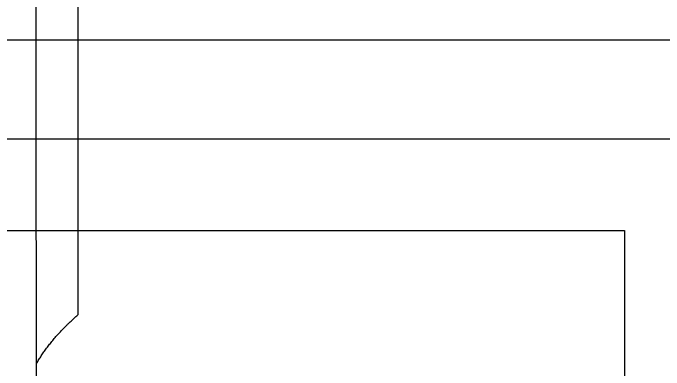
# Model space of a CAD drawing. Header units: inches. Extents: x 15 to 154, y 10 to 111.
# Drawn here: x 144.302 to 145.624, y 103.819 to 104.544 of the extents above; entities that cross this region are included whole.
import ezdxf

# ---------------------------------------------------------------- set-up
doc = ezdxf.new("R2010")
doc.units = ezdxf.units.IN
doc.header["$MEASUREMENT"] = 0
doc.layers.add('GRY_20AWG', color=250, linetype='Continuous')

# ---------------------------------------------------------------- blocks, each defined once
blk = doc.blocks.new('varia')
at = {"color": 177, "linetype": 'Continuous', "true_color": 0x293189}
for points, knots in [([(151.3123, 100.9369), (151.3123, 100.9767), (151.3123, 101.0628), (151.3123, 101.2015), (151.3123, 101.3594), (151.3123, 101.5363), (151.3123, 101.7324), (151.3123, 101.9475), (151.3123, 102.1818), (151.3123, 102.4353), (151.3123, 102.7078), (151.3123, 102.9994), (151.3123, 103.2718), (151.3123, 103.5187), (151.3123, 103.7338), (151.3123, 103.9486), (151.3123, 104.1634), (151.3123, 104.378), (151.3123, 104.5924), (151.3123, 104.8067), (151.3123, 105.0207), (151.3123, 105.2345), (151.3123, 105.448), (151.3123, 105.5901), (151.3123, 105.6611)], [0, 0, 0, 0, 0.0252983, 0.0546273, 0.0879869, 0.1253769, 0.1667975, 0.2122489, 0.2617316, 0.3152469, 0.3727966, 0.4343818, 0.5000013, 0.545461, 0.5909202, 0.6363784, 0.6818353, 0.7272907, 0.7727445, 0.8181969, 0.8636482, 0.9090987, 0.9545491, 1, 1, 1, 1]), ([(151.1436, 100.7391), (151.1435, 100.7699), (151.1434, 100.8339), (151.1431, 100.9337), (151.1429, 101.0412), (151.1427, 101.1563), (151.1424, 101.279), (151.1422, 101.4094), (151.142, 101.5475), (151.1417, 101.6932), (151.1415, 101.8816), (151.1412, 102.1126), (151.141, 102.386), (151.1408, 102.6666), (151.1408, 102.9238), (151.1408, 103.1551), (151.1408, 103.3581), (151.1409, 103.5611), (151.141, 103.764), (151.1412, 103.9668), (151.1414, 104.1695), (151.1417, 104.3721), (151.1419, 104.5745), (151.1422, 104.7767), (151.1426, 104.9787), (151.1429, 105.1131), (151.143, 105.1803)], [0, 0, 0, 0, 0.020898, 0.043502, 0.067812, 0.093828, 0.121551, 0.150979, 0.182113, 0.214953, 0.249498, 0.309369, 0.370826, 0.433869, 0.498501, 0.544091, 0.589683, 0.635276, 0.68087, 0.726464, 0.772058, 0.817651, 0.863243, 0.908833, 0.954419, 1, 1, 1, 1]), ([(151.267, 100.8952), (151.2705, 100.8986), (151.2777, 100.9055), (151.2888, 100.9159), (151.3003, 100.9264), (151.3083, 100.9334), (151.3123, 100.9369)], [0, 0, 0, 0, 0.247101, 0.496133, 0.747098, 1, 1, 1, 1]), ([(151.1435, 100.7391), (151.1466, 100.7442), (151.1527, 100.7545), (151.1626, 100.77), (151.1731, 100.7855), (151.1843, 100.801), (151.1962, 100.8166), (151.2089, 100.8323), (151.2222, 100.848), (151.2364, 100.8637), (151.2512, 100.8794), (151.2617, 100.8899), (151.267, 100.8952)], [0, 0, 0, 0, 0.097348, 0.195288, 0.293817, 0.392935, 0.492641, 0.592935, 0.693817, 0.795288, 0.897348, 1, 1, 1, 1])]:
    blk.add_open_spline(points, degree=3, knots=knots, dxfattribs=at)
blk.add_open_spline([(151.1453, 100.0994), (151.1446, 100.312), (151.1441, 100.5253), (151.1436, 100.7391)], degree=3, dxfattribs=at)

msp = doc.modelspace()

# ---------------------------------------------------------------- linework, layer by layer
at = {"layer": 'GRY_20AWG'}
for p, q in [((146.1245, 104.4888), (142.7278, 104.4888)), ((144.0284, 104.2882), (145.6903, 104.2882)), ((143.8169, 104.1024), (145.5435, 104.1024)), ((145.5435, 104.1024), (145.5435, 103.4121))]:
    msp.add_line(p, q, dxfattribs=at)

# ---------------------------------------------------------------- block references
at = {"color": 8, "xscale": 0.5, "yscale": 0.5, "zscale": 0.5}
msp.add_blockref('varia', (68.7785, 53.463), dxfattribs=at)

doc.saveas('drawing.dxf')
